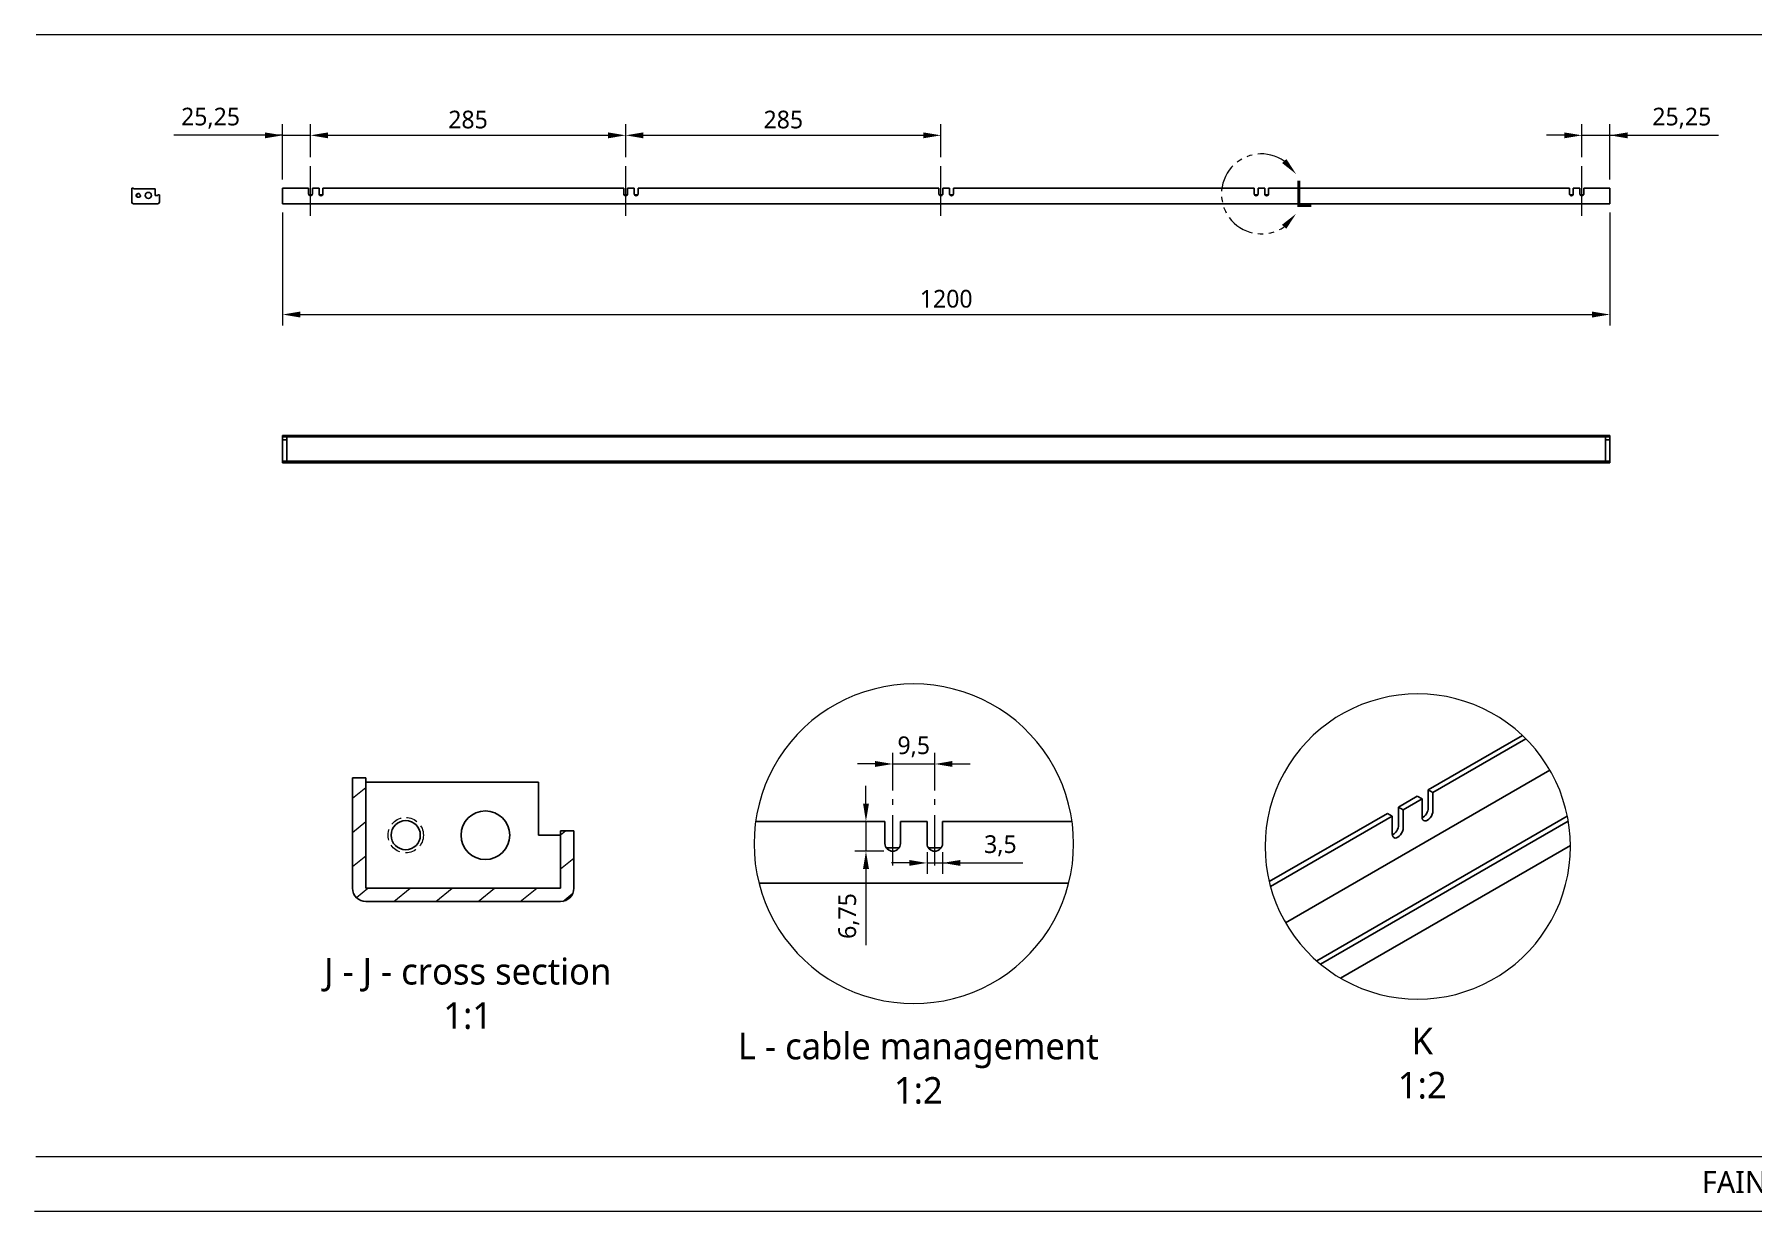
# Model space of a CAD drawing. Header units: inches. Extents: x 6 to 1987, y -21 to 287.
# Drawn here: x 1152 to 1346.2, y 10 to 143 of the extents above; entities that cross this region are included whole.
import ezdxf

# ---------------------------------------------------------------- set-up
doc = ezdxf.new("R2010")
doc.units = ezdxf.units.IN
doc.header["$LTSCALE"] = 12.7
doc.header["$MEASUREMENT"] = 0
doc.header["$PDMODE"] = 33
doc.header["$PDSIZE"] = 1
for name, pattern in [('CENTER', [0.72, 0.45, -0.09, 0.09, -0.09]), ('HIDDEN', [0.15, 0.1, -0.05]), ('ONS_PHANTOM', [0.5, 0.25, -0.05, 0.05, -0.05, 0.05, -0.05])]:
    doc.linetypes.add(name, pattern=pattern)
for name, color, linetype, lineweight in [('ANNOTATION_TEXT', 7, 'Continuous', 25), ('BORDER_FRAME', 7, 'Continuous', 15), ('CENTERLINES', 251, 'CENTER', 13), ('DETAIL_VIEW_BORDER', 7, 'Continuous', 15), ('DETAIL_VIEW_PARENT_BORDER', 7, 'ONS_PHANTOM', 15), ('SKETCHED_GEOMETRY', 251, 'Continuous', 13), ('SURFACE_THREAD_SYMBOLS_ON_AXIS', 7, 'HIDDEN', 15), ('VIEW_HATCHES', 7, 'Continuous', 13), ('Visible', 7, 'Continuous', 25)]:
    doc.layers.add(name, color=color, linetype=linetype, lineweight=lineweight)
doc.styles.add('Onshape-Standard', font='NotoSans-Regular.ttf')
doc.styles.add('Onshape-Standard-Dimension', font='OpenSans-Regular.ttf')
doc.styles.add('Onshape-Standard-NoteStyle', font='Open Sans', dxfattribs={"height": 2.5})
doc.styles.add('Onshape-Standard-View-Label', font='Open Sans', dxfattribs={"height": 3})
doc.dimstyles.new('Onshape-ISO-25$0', dxfattribs={"dimtxt": 2, "dimasz": 2, "dimexe": 1.25, "dimexo": 1, "dimgap": 0.75, "dimtad": 1, "dimtxsty": 'Onshape-Standard-Dimension', "dimcen": 2.5, "dimclrd": 251, "dimclre": 251, "dimclrt": 251, "dimadec": 1, "dimazin": 0, "dimtfac": 1, "dimtmove": 0, "dimatfit": 3, "dimfxl": 1, "dimlwd": 13, "dimlwe": 13, "dimarcsym": 0})

# ---------------------------------------------------------------- blocks, each defined once
blk = doc.blocks.new('*D42')
at = {"layer": 'ANNOTATION_TEXT', "color": 251, "lineweight": 13}
for p, q in [((1252.88, 50.61), (1252.88, 48.16)), ((1254.63, 50.61), (1254.63, 48.16)), ((1250.88, 49.41), (1248.88, 49.41)), ((1252.88, 49.41), (1254.63, 49.41)), ((1254.63, 49.41), (1263.72, 49.41)), ((1256.63, 49.41), (1258.63, 49.41))]:
    blk.add_line(p, q, dxfattribs=at)
at = {"layer": 'ANNOTATION_TEXT', "color": 251}
for points in [[(1250.88, 49.08), (1250.88, 49.74), (1252.88, 49.41)], [(1256.63, 49.74), (1256.63, 49.08), (1254.63, 49.41)]]:
    blk.add_solid(points, dxfattribs=at)
at = {"layer": 'Defpoints', "color": 0}
for p in [(1252.88, 51.61), (1254.63, 51.61), (1254.63, 49.41)]:
    blk.add_point(p, dxfattribs=at)
at = {"layer": 'ANNOTATION_TEXT', "color": 251, "insert": (1261.17, 51.35), "char_height": 2, "attachment_point": 5, "style": 'Onshape-Standard-Dimension'}
blk.add_mtext('3,5', dxfattribs=at)
blk = doc.blocks.new('*D43')
at = {"layer": 'ANNOTATION_TEXT', "color": 251, "lineweight": 13}
for p, q in [((1247.01, 60.59), (1245.01, 60.59)), ((1249.01, 57.61), (1249.01, 61.84)), ((1249.01, 60.59), (1253.76, 60.59)), ((1253.76, 57.61), (1253.76, 61.84)), ((1255.76, 60.59), (1257.76, 60.59))]:
    blk.add_line(p, q, dxfattribs=at)
at = {"layer": 'ANNOTATION_TEXT', "color": 251}
for points in [[(1247.01, 60.26), (1247.01, 60.93), (1249.01, 60.59)], [(1255.76, 60.93), (1255.76, 60.26), (1253.76, 60.59)]]:
    blk.add_solid(points, dxfattribs=at)
at = {"layer": 'Defpoints', "color": 0}
for p in [(1253.76, 60.59), (1249.01, 56.61), (1253.76, 56.61)]:
    blk.add_point(p, dxfattribs=at)
at = {"layer": 'ANNOTATION_TEXT', "color": 251, "insert": (1251.38, 62.53), "char_height": 2, "attachment_point": 5, "style": 'Onshape-Standard-Dimension'}
blk.add_mtext('9,5', dxfattribs=at)
blk = doc.blocks.new('*D44')
at = {"layer": 'ANNOTATION_TEXT', "color": 251, "lineweight": 13}
for p, q in [((1245.98, 56.11), (1245.98, 58.11)), ((1247.13, 54.11), (1244.73, 54.11)), ((1245.98, 54.11), (1245.98, 50.73)), ((1248.01, 50.73), (1244.73, 50.73)), ((1245.98, 48.73), (1245.98, 40.1))]:
    blk.add_line(p, q, dxfattribs=at)
at = {"layer": 'ANNOTATION_TEXT', "color": 251}
for points in [[(1245.65, 56.11), (1246.32, 56.11), (1245.98, 54.11)], [(1246.32, 48.73), (1245.65, 48.73), (1245.98, 50.73)]]:
    blk.add_solid(points, dxfattribs=at)
at = {"layer": 'Defpoints', "color": 0}
for p in [(1248.13, 54.11), (1245.98, 50.73), (1249.01, 50.73)]:
    blk.add_point(p, dxfattribs=at)
at = {"layer": 'ANNOTATION_TEXT', "color": 251, "insert": (1244.04, 43.41), "char_height": 2, "attachment_point": 5, "rotation": 90, "style": 'Onshape-Standard-Dimension'}
blk.add_mtext('6,75', dxfattribs=at)
blk = doc.blocks.new('*D45')
at = {"layer": 'ANNOTATION_TEXT', "color": 251, "lineweight": 13}
for p, q in [((1180.05, 126.66), (1180.05, 132.89)), ((1183.2, 129.16), (1183.2, 132.89)), ((1180.05, 131.64), (1167.78, 131.64)), ((1178.05, 131.64), (1176.05, 131.64)), ((1180.05, 131.64), (1183.2, 131.64)), ((1185.2, 131.64), (1187.2, 131.64))]:
    blk.add_line(p, q, dxfattribs=at)
at = {"layer": 'ANNOTATION_TEXT', "color": 251}
for points in [[(1178.05, 131.3), (1178.05, 131.97), (1180.05, 131.64)], [(1185.2, 131.97), (1185.2, 131.3), (1183.2, 131.64)]]:
    blk.add_solid(points, dxfattribs=at)
at = {"layer": 'Defpoints', "color": 0}
for p in [(1183.2, 131.64), (1183.2, 128.16), (1180.05, 125.66)]:
    blk.add_point(p, dxfattribs=at)
at = {"layer": 'ANNOTATION_TEXT', "color": 251, "insert": (1171.91, 133.58), "char_height": 2, "attachment_point": 5, "style": 'Onshape-Standard-Dimension'}
blk.add_mtext('25,25', dxfattribs=at)
blk = doc.blocks.new('*D46')
at = {"layer": 'ANNOTATION_TEXT', "color": 251, "lineweight": 13}
for p, q in [((1183.2, 129.16), (1183.2, 132.89)), ((1218.83, 129.16), (1218.83, 132.89)), ((1185.2, 131.64), (1216.83, 131.64))]:
    blk.add_line(p, q, dxfattribs=at)
at = {"layer": 'ANNOTATION_TEXT', "color": 251}
for points in [[(1185.2, 131.97), (1185.2, 131.3), (1183.2, 131.64)], [(1216.83, 131.3), (1216.83, 131.97), (1218.83, 131.64)]]:
    blk.add_solid(points, dxfattribs=at)
at = {"layer": 'Defpoints', "color": 0}
for p in [(1218.83, 131.64), (1183.2, 128.16), (1218.83, 128.16)]:
    blk.add_point(p, dxfattribs=at)
at = {"layer": 'ANNOTATION_TEXT', "color": 251, "insert": (1201.01, 133.41), "char_height": 2, "attachment_point": 5, "style": 'Onshape-Standard-Dimension'}
blk.add_mtext('285', dxfattribs=at)
blk = doc.blocks.new('*D47')
at = {"layer": 'ANNOTATION_TEXT', "color": 251, "lineweight": 13}
for p, q in [((1218.83, 129.16), (1218.83, 132.89)), ((1254.45, 129.16), (1254.45, 132.89)), ((1220.83, 131.64), (1252.45, 131.64))]:
    blk.add_line(p, q, dxfattribs=at)
at = {"layer": 'ANNOTATION_TEXT', "color": 251}
for points in [[(1220.83, 131.97), (1220.83, 131.3), (1218.83, 131.64)], [(1252.45, 131.3), (1252.45, 131.97), (1254.45, 131.64)]]:
    blk.add_solid(points, dxfattribs=at)
at = {"layer": 'Defpoints', "color": 0}
for p in [(1254.45, 131.64), (1218.83, 128.16), (1254.45, 128.16)]:
    blk.add_point(p, dxfattribs=at)
at = {"layer": 'ANNOTATION_TEXT', "color": 251, "insert": (1236.64, 133.41), "char_height": 2, "attachment_point": 5, "style": 'Onshape-Standard-Dimension'}
blk.add_mtext('285', dxfattribs=at)
blk = doc.blocks.new('*D48')
at = {"layer": 'ANNOTATION_TEXT', "color": 251, "lineweight": 13}
for p, q in [((1326.89, 129.16), (1326.89, 132.89)), ((1330.05, 126.66), (1330.05, 132.89)), ((1324.89, 131.64), (1322.89, 131.64)), ((1326.89, 131.64), (1330.05, 131.64)), ((1330.05, 131.64), (1342.31, 131.64)), ((1332.05, 131.64), (1334.05, 131.64))]:
    blk.add_line(p, q, dxfattribs=at)
at = {"layer": 'ANNOTATION_TEXT', "color": 251}
for points in [[(1324.89, 131.3), (1324.89, 131.97), (1326.89, 131.64)], [(1332.05, 131.97), (1332.05, 131.3), (1330.05, 131.64)]]:
    blk.add_solid(points, dxfattribs=at)
at = {"layer": 'Defpoints', "color": 0}
for p in [(1330.05, 131.64), (1326.89, 128.16), (1330.05, 125.66)]:
    blk.add_point(p, dxfattribs=at)
at = {"layer": 'ANNOTATION_TEXT', "color": 251, "insert": (1338.18, 133.58), "char_height": 2, "attachment_point": 5, "style": 'Onshape-Standard-Dimension'}
blk.add_mtext('25,25', dxfattribs=at)
blk = doc.blocks.new('*D49')
at = {"layer": 'ANNOTATION_TEXT', "color": 251, "lineweight": 13}
for p, q in [((1180.05, 122.91), (1180.05, 110.14)), ((1330.05, 122.91), (1330.05, 110.14)), ((1182.05, 111.39), (1328.05, 111.39))]:
    blk.add_line(p, q, dxfattribs=at)
at = {"layer": 'ANNOTATION_TEXT', "color": 251}
for points in [[(1182.05, 111.72), (1182.05, 111.05), (1180.05, 111.39)], [(1328.05, 111.05), (1328.05, 111.72), (1330.05, 111.39)]]:
    blk.add_solid(points, dxfattribs=at)
at = {"layer": 'Defpoints', "color": 0}
for p in [(1180.05, 123.91), (1330.05, 123.91), (1330.05, 111.39)]:
    blk.add_point(p, dxfattribs=at)
at = {"layer": 'ANNOTATION_TEXT', "color": 251, "insert": (1255.05, 113.16), "char_height": 2, "attachment_point": 5, "style": 'Onshape-Standard-Dimension'}
blk.add_mtext('1200', dxfattribs=at)

msp = doc.modelspace()

# ---------------------------------------------------------------- hatches: boundary and pattern name
at = {"layer": 'VIEW_HATCHES'}
h = msp.add_hatch(dxfattribs=at)
h.set_pattern_fill('LINE', color=256, scale=24, angle=39, style=0)
h.set_pattern_definition([(39, (1600.4662, -45.4564), (-1.887961, 2.331438), [])])
edge = h.paths.add_edge_path()
edge.add_line((1187.96621, 46.54356), (1187.96621, 59.04356))
edge.add_arc((1189.46621, 46.54356), 1.5, 180, 270, ccw=False)
edge.add_line((1211.46621, 45.04356), (1189.46621, 45.04356))
edge.add_arc((1211.46621, 46.54356), 1.5, 270, 360, ccw=False)
edge.add_line((1212.96621, 53.04356), (1212.96621, 46.54356))
edge.add_line((1212.96621, 53.04356), (1211.46621, 53.04356))
edge.add_line((1211.46621, 53.04356), (1211.46621, 46.54356))
edge.add_line((1211.46621, 46.54356), (1189.46621, 46.54356))
edge.add_line((1189.46621, 46.54356), (1189.46621, 59.04356))
edge.add_line((1187.96621, 59.04356), (1189.46621, 59.04356))

# ---------------------------------------------------------------- linework, layer by layer
at = {"layer": 'BORDER_FRAME'}
msp.add_line((1552, 10), (1152, 10), dxfattribs=at)
at = {"layer": 'CENTERLINES'}
for p, q in [((1183.20242, 122.53192), (1183.20242, 128.15692)), ((1218.82742, 122.53192), (1218.82742, 128.15692)), ((1254.45242, 122.53192), (1254.45242, 128.15692)), ((1326.88992, 122.53192), (1326.88992, 128.15692)), ((1249.00557, 49.10805), (1249.00557, 56.60805)), ((1253.75557, 49.10805), (1253.75557, 56.60805))]:
    msp.add_line(p, q, dxfattribs=at)
at = {"layer": 'DETAIL_VIEW_BORDER', "flags": 128}
for points in [[(1269.44783, 51.57278), (1269.4122, 52.70671), (1269.30543, 53.83616), (1269.12796, 54.95668), (1268.88048, 56.06385), (1268.56397, 57.15329), (1268.17967, 58.22071), (1267.72911, 59.26189), (1267.21407, 60.27272), (1266.63657, 61.24922), (1265.99889, 62.18754), (1265.30355, 63.08396), (1264.5533, 63.93495), (1263.7511, 64.73715), (1262.90011, 65.4874), (1262.00369, 66.18274), (1261.06538, 66.82041), (1260.08887, 67.39792), (1259.07804, 67.91296), (1258.03686, 68.36352), (1256.96944, 68.74782), (1255.88, 69.06433), (1254.77283, 69.31181), (1253.65231, 69.48928), (1252.52286, 69.59605), (1251.38893, 69.63168), (1250.255, 69.59605), (1249.12555, 69.48928), (1248.00503, 69.31181), (1246.89787, 69.06433), (1245.80843, 68.74782), (1244.74101, 68.36352), (1243.69983, 67.91296), (1242.68899, 67.39792), (1241.71249, 66.82041), (1240.77418, 66.18274), (1239.87776, 65.4874), (1239.02676, 64.73715), (1238.22456, 63.93495), (1237.47431, 63.08396), (1236.77898, 62.18754), (1236.1413, 61.24922), (1235.5638, 60.27272), (1235.04875, 59.26189), (1234.59819, 58.22071), (1234.2139, 57.15329), (1233.89739, 56.06385), (1233.64991, 54.95668), (1233.47243, 53.83616), (1233.36567, 52.70671), (1233.33003, 51.57278), (1233.36567, 50.43885), (1233.47243, 49.3094), (1233.64991, 48.18888), (1233.89739, 47.08172), (1234.2139, 45.99227), (1234.59819, 44.92486), (1235.04875, 43.88368), (1235.5638, 42.87284), (1236.1413, 41.89634), (1236.77898, 40.95803), (1237.47431, 40.0616), (1238.22456, 39.21061), (1239.02676, 38.40841), (1239.87776, 37.65816), (1240.77418, 36.96282), (1241.71249, 36.32515), (1242.68899, 35.74765), (1243.69983, 35.2326), (1244.74101, 34.78204), (1245.80843, 34.39775), (1246.89787, 34.08123), (1248.00503, 33.83375), (1249.12555, 33.65628), (1250.255, 33.54952), (1251.38893, 33.51388), (1252.52286, 33.54952), (1253.65231, 33.65628), (1254.77283, 33.83375), (1255.88, 34.08123), (1256.96944, 34.39775), (1258.03686, 34.78204), (1259.07804, 35.2326), (1260.08887, 35.74765), (1261.06538, 36.32515), (1262.00369, 36.96282), (1262.90011, 37.65816), (1263.7511, 38.40841), (1264.5533, 39.21061), (1265.30355, 40.0616), (1265.99889, 40.95803), (1266.63657, 41.89634), (1267.21407, 42.87284), (1267.72911, 43.88368), (1268.17967, 44.92486), (1268.56397, 45.99227), (1268.88048, 47.08172), (1269.12796, 48.18888), (1269.30543, 49.3094), (1269.4122, 50.43885)], [(1325.58933, 51.26551), (1325.5553, 52.3486), (1325.45332, 53.42741), (1325.2838, 54.49769), (1325.04742, 55.55522), (1324.7451, 56.59581), (1324.37803, 57.61537), (1323.94768, 58.60987), (1323.45572, 59.57538), (1322.90411, 60.5081), (1322.29503, 61.40434), (1321.63087, 62.26057), (1320.91426, 63.07341), (1320.14802, 63.83965), (1319.33518, 64.55626), (1318.47896, 65.22042), (1317.58271, 65.8295), (1316.64999, 66.38111), (1315.68448, 66.87306), (1314.68998, 67.30342), (1313.67042, 67.67049), (1312.62983, 67.97281), (1311.5723, 68.20919), (1310.50202, 68.37871), (1309.42321, 68.48069), (1308.34012, 68.51472), (1307.25704, 68.48069), (1306.17823, 68.37871), (1305.10795, 68.20919), (1304.05042, 67.97281), (1303.00983, 67.67049), (1301.99027, 67.30342), (1300.99577, 66.87306), (1300.03025, 66.38111), (1299.09754, 65.8295), (1298.20129, 65.22042), (1297.34506, 64.55626), (1296.53223, 63.83965), (1295.76599, 63.07341), (1295.04938, 62.26057), (1294.38522, 61.40434), (1293.77614, 60.5081), (1293.22453, 59.57538), (1292.73257, 58.60987), (1292.30222, 57.61537), (1291.93515, 56.59581), (1291.63283, 55.55522), (1291.39645, 54.49769), (1291.22693, 53.42741), (1291.12495, 52.3486), (1291.09092, 51.26551), (1291.12495, 50.18243), (1291.22693, 49.10361), (1291.39645, 48.03333), (1291.63283, 46.97581), (1291.93515, 45.93521), (1292.30222, 44.91566), (1292.73257, 43.92116), (1293.22453, 42.95564), (1293.77614, 42.02292), (1294.38522, 41.12668), (1295.04938, 40.27045), (1295.76599, 39.45762), (1296.53223, 38.69138), (1297.34506, 37.97477), (1298.20129, 37.31061), (1299.09754, 36.70152), (1300.03025, 36.14992), (1300.99577, 35.65796), (1301.99027, 35.2276), (1303.00983, 34.86054), (1304.05042, 34.55822), (1305.10795, 34.32183), (1306.17823, 34.15232), (1307.25704, 34.05034), (1308.34012, 34.0163), (1309.42321, 34.05034), (1310.50202, 34.15232), (1311.5723, 34.32183), (1312.62983, 34.55822), (1313.67042, 34.86054), (1314.68998, 35.2276), (1315.68448, 35.65796), (1316.64999, 36.14992), (1317.58271, 36.70152), (1318.47896, 37.31061), (1319.33518, 37.97477), (1320.14802, 38.69138), (1320.91426, 39.45762), (1321.63087, 40.27045), (1322.29503, 41.12668), (1322.90411, 42.02292), (1323.45572, 42.95564), (1323.94768, 43.92116), (1324.37803, 44.91566), (1324.7451, 45.93521), (1325.04742, 46.97581), (1325.2838, 48.03333), (1325.45332, 49.10361), (1325.5553, 50.18243)]]:
    msp.add_lwpolyline(points, close=True, dxfattribs=at)
at = {"layer": 'DETAIL_VIEW_PARENT_BORDER', "color": 251, "lineweight": 13}
msp.add_arc((1290.67326, 125.0231), 4.51473, 55.049794, 304.7709589, dxfattribs=at)
for points in [[(1294.59614, 127.25777), (1293.4949, 128.96024), (1293.00228, 128.51106)], [(1294.58913, 122.77617), (1292.99135, 121.52787), (1293.48257, 121.07715)]]:
    msp.add_solid(points, dxfattribs=at)
at = {"layer": 'SKETCHED_GEOMETRY'}
for p, q in [((1152.18852, 143.0495), (1552.01852, 143.0495)), ((1552, 16.17802), (1152.16999, 16.17802))]:
    msp.add_line(p, q, dxfattribs=at)
at = {"layer": 'SURFACE_THREAD_SYMBOLS_ON_AXIS'}
for centre, radius in [((1163.75837, 124.84442), 0.25), ((1193.96621, 52.54356), 2)]:
    msp.add_circle(centre, radius, dxfattribs=at)
at = {"layer": 'Visible'}
for p, q in [((1163.00837, 125.65692), (1163.00837, 124.09442)), ((1163.19587, 125.65692), (1163.00837, 125.65692)), ((1163.19587, 125.65692), (1163.19587, 125.59442)), ((1165.63337, 125.59442), (1163.19587, 125.59442)), ((1165.63337, 124.84442), (1165.63337, 125.59442)), ((1165.94587, 124.84442), (1165.63337, 124.84442)), ((1165.94587, 124.84442), (1165.94587, 124.90692)), ((1165.94587, 124.90692), (1166.13337, 124.90692)), ((1166.13337, 124.09442), (1166.13337, 124.90692)), ((1180.04617, 125.65692), (1180.04617, 124.09442)), ((1180.04617, 125.65692), (1182.98367, 125.65692)), ((1182.98367, 125.03192), (1182.98367, 125.65692)), ((1183.0229, 124.90692), (1183.38194, 124.90692)), ((1183.42117, 125.03192), (1183.42117, 125.65692)), ((1183.42117, 125.65692), (1184.17117, 125.65692)), ((1184.17117, 125.03192), (1184.17117, 125.65692)), ((1184.2104, 124.90692), (1184.56944, 124.90692)), ((1184.60867, 125.65692), (1218.60867, 125.65692)), ((1184.60867, 125.03192), (1184.60867, 125.65692)), ((1218.60867, 125.03192), (1218.60867, 125.65692)), ((1218.6479, 124.90692), (1219.00694, 124.90692)), ((1219.04617, 125.03192), (1219.04617, 125.65692)), ((1219.04617, 125.65692), (1219.79617, 125.65692)), ((1219.79617, 125.03192), (1219.79617, 125.65692)), ((1219.8354, 124.90692), (1220.19444, 124.90692)), ((1220.23367, 125.65692), (1254.23367, 125.65692)), ((1220.23367, 125.03192), (1220.23367, 125.65692)), ((1254.23367, 125.03192), (1254.23367, 125.65692)), ((1254.2729, 124.90692), (1254.63194, 124.90692)), ((1254.67117, 125.65692), (1255.42117, 125.65692)), ((1254.67117, 125.03192), (1254.67117, 125.65692)), ((1255.42117, 125.03192), (1255.42117, 125.65692)), ((1255.4604, 124.90692), (1255.81944, 124.90692)), ((1255.85867, 125.65692), (1289.85867, 125.65692)), ((1255.85867, 125.03192), (1255.85867, 125.65692)), ((1289.85867, 125.03192), (1289.85867, 125.65692)), ((1289.8979, 124.90692), (1290.25694, 124.90692)), ((1290.29617, 125.65692), (1291.04617, 125.65692)), ((1290.29617, 125.03192), (1290.29617, 125.65692)), ((1291.04617, 125.03192), (1291.04617, 125.65692)), ((1291.0854, 124.90692), (1291.44444, 124.90692)), ((1291.48367, 125.65692), (1325.48367, 125.65692)), ((1291.48367, 125.03192), (1291.48367, 125.65692)), ((1325.48367, 125.03192), (1325.48367, 125.65692)), ((1325.5229, 124.90692), (1325.88194, 124.90692)), ((1325.92117, 125.03192), (1325.92117, 125.65692)), ((1325.92117, 125.65692), (1326.67117, 125.65692)), ((1326.67117, 125.03192), (1326.67117, 125.65692)), ((1326.7104, 124.90692), (1327.06944, 124.90692)), ((1327.10867, 125.65692), (1330.04617, 125.65692)), ((1327.10867, 125.03192), (1327.10867, 125.65692)), ((1330.04617, 125.65692), (1330.04617, 124.09442)), ((1163.19587, 123.90692), (1165.94587, 123.90692)), ((1180.04617, 124.09442), (1180.04617, 123.90692)), ((1180.04617, 123.90692), (1330.04617, 123.90692)), ((1330.04617, 124.09442), (1330.04617, 123.90692)), ((1180.04617, 97.54634), (1180.04617, 97.73384)), ((1180.04617, 97.73384), (1330.04617, 97.73384)), ((1180.04617, 97.54634), (1330.04617, 97.54634)), ((1180.04617, 97.54634), (1180.04617, 97.23384)), ((1180.04617, 97.23384), (1180.04617, 94.79634)), ((1180.04617, 97.23384), (1180.54617, 97.23384)), ((1180.54617, 97.54634), (1180.54617, 97.23384)), ((1180.54617, 97.23384), (1180.54617, 94.79634)), ((1329.54617, 97.54634), (1329.54617, 97.23384)), ((1329.54617, 97.23384), (1329.54617, 94.79634)), ((1329.54617, 97.23384), (1330.04617, 97.23384)), ((1330.04617, 97.54634), (1330.04617, 97.73384)), ((1330.04617, 97.54634), (1330.04617, 97.23384)), ((1330.04617, 97.23384), (1330.04617, 94.79634)), ((1180.04617, 94.79634), (1180.04617, 94.60884)), ((1180.04617, 94.79634), (1182.98367, 94.79634)), ((1180.04617, 94.60884), (1182.98367, 94.60884)), ((1182.98367, 94.79634), (1182.98367, 94.60884)), ((1182.98367, 94.79634), (1183.42117, 94.79634)), ((1183.42117, 94.60884), (1182.98367, 94.60884)), ((1183.42117, 94.79634), (1183.42117, 94.60884)), ((1183.42117, 94.79634), (1184.17117, 94.79634)), ((1183.42117, 94.60884), (1184.17117, 94.60884)), ((1184.17117, 94.79634), (1184.17117, 94.60884)), ((1184.17117, 94.79634), (1184.60867, 94.79634)), ((1184.60867, 94.60884), (1184.17117, 94.60884)), ((1184.60867, 94.79634), (1184.60867, 94.60884)), ((1184.60867, 94.79634), (1218.60867, 94.79634)), ((1184.60867, 94.60884), (1218.60867, 94.60884)), ((1218.60867, 94.79634), (1218.60867, 94.60884)), ((1218.60867, 94.79634), (1219.04617, 94.79634)), ((1219.04617, 94.60884), (1218.60867, 94.60884)), ((1219.04617, 94.79634), (1219.79617, 94.79634)), ((1219.04617, 94.79634), (1219.04617, 94.60884)), ((1219.04617, 94.60884), (1219.79617, 94.60884)), ((1219.79617, 94.79634), (1219.79617, 94.60884)), ((1219.79617, 94.79634), (1220.23367, 94.79634)), ((1220.23367, 94.60884), (1219.79617, 94.60884)), ((1220.23367, 94.79634), (1254.23367, 94.79634)), ((1220.23367, 94.79634), (1220.23367, 94.60884)), ((1220.23367, 94.60884), (1254.23367, 94.60884)), ((1254.23367, 94.79634), (1254.23367, 94.60884)), ((1254.23367, 94.79634), (1254.67117, 94.79634)), ((1254.67117, 94.60884), (1254.23367, 94.60884)), ((1254.67117, 94.79634), (1254.67117, 94.60884)), ((1254.67117, 94.79634), (1255.42117, 94.79634)), ((1254.67117, 94.60884), (1255.42117, 94.60884)), ((1255.42117, 94.79634), (1255.42117, 94.60884)), ((1255.42117, 94.79634), (1255.85867, 94.79634)), ((1255.85867, 94.60884), (1255.42117, 94.60884)), ((1255.85867, 94.79634), (1255.85867, 94.60884)), ((1255.85867, 94.79634), (1289.85867, 94.79634)), ((1255.85867, 94.60884), (1289.85867, 94.60884)), ((1289.85867, 94.79634), (1289.85867, 94.60884)), ((1289.85867, 94.79634), (1290.29617, 94.79634)), ((1290.29617, 94.60884), (1289.85867, 94.60884)), ((1290.29617, 94.79634), (1291.04617, 94.79634)), ((1290.29617, 94.79634), (1290.29617, 94.60884)), ((1290.29617, 94.60884), (1291.04617, 94.60884)), ((1291.04617, 94.79634), (1291.04617, 94.60884)), ((1291.04617, 94.79634), (1291.48367, 94.79634)), ((1291.48367, 94.60884), (1291.04617, 94.60884)), ((1291.48367, 94.79634), (1325.48367, 94.79634)), ((1291.48367, 94.79634), (1291.48367, 94.60884)), ((1291.48367, 94.60884), (1325.48367, 94.60884)), ((1325.48367, 94.79634), (1325.48367, 94.60884)), ((1325.48367, 94.79634), (1325.92117, 94.79634)), ((1325.92117, 94.60884), (1325.48367, 94.60884)), ((1325.92117, 94.79634), (1326.67117, 94.79634)), ((1325.92117, 94.79634), (1325.92117, 94.60884)), ((1325.92117, 94.60884), (1326.67117, 94.60884)), ((1326.67117, 94.79634), (1326.67117, 94.60884)), ((1326.67117, 94.79634), (1327.10867, 94.79634)), ((1327.10867, 94.60884), (1326.67117, 94.60884)), ((1327.10867, 94.79634), (1327.10867, 94.60884)), ((1327.10867, 94.79634), (1330.04617, 94.79634)), ((1327.10867, 94.60884), (1330.04617, 94.60884)), ((1330.04617, 94.79634), (1330.04617, 94.60884)), ((1187.96621, 46.54356), (1187.96621, 59.04356)), ((1187.96621, 59.04356), (1189.46621, 59.04356)), ((1189.46621, 46.54356), (1189.46621, 59.04356)), ((1208.96621, 58.54356), (1189.46621, 58.54356)), ((1208.96621, 52.54356), (1208.96621, 58.54356)), ((1211.46621, 52.54356), (1208.96621, 52.54356)), ((1211.46621, 53.04356), (1211.46621, 46.54356)), ((1212.96621, 53.04356), (1211.46621, 53.04356)), ((1212.96621, 53.04356), (1212.96621, 46.54356)), ((1211.46621, 46.54356), (1189.46621, 46.54356)), ((1211.46621, 45.04356), (1189.46621, 45.04356))]:
    msp.add_line(p, q, dxfattribs=at)
at = {"layer": 'Visible', "color": 7}
for p, q in [((1320.17425, 63.81342), (1309.52772, 57.66665)), ((1320.56247, 63.42519), (1310.05805, 57.36046)), ((1323.27183, 59.88634), (1293.40842, 42.64469)), ((1308.29028, 56.95221), (1306.16896, 55.72747)), ((1308.82061, 56.64602), (1306.69929, 55.42128)), ((1308.82061, 56.64602), (1308.29028, 56.95221)), ((1308.82061, 56.64602), (1308.82061, 54.60478)), ((1309.52772, 55.6254), (1309.52772, 57.66665)), ((1310.05805, 57.36046), (1309.52772, 57.66665)), ((1310.05805, 57.36046), (1310.05805, 55.31922)), ((1304.93152, 55.01303), (1291.56171, 47.29397)), ((1305.46185, 54.70685), (1291.69581, 46.75902)), ((1325.23977, 54.69468), (1296.92361, 38.34633)), ((1305.46185, 54.70685), (1304.93152, 55.01303)), ((1305.46185, 54.70685), (1305.46185, 52.6656)), ((1306.69929, 55.42128), (1306.16896, 55.72747)), ((1306.16896, 53.68622), (1306.16896, 55.72747)), ((1306.69929, 55.42128), (1306.69929, 53.38004)), ((1233.5155, 54.10805), (1248.13057, 54.10805)), ((1248.13057, 51.60805), (1248.13057, 54.10805)), ((1249.88057, 54.10805), (1252.88057, 54.10805)), ((1249.88057, 51.60805), (1249.88057, 54.10805)), ((1252.88057, 51.60805), (1252.88057, 54.10805)), ((1254.63057, 54.10805), (1269.26237, 54.10805)), ((1254.63057, 51.60805), (1254.63057, 54.10805)), ((1325.34039, 54.1404), (1297.34334, 37.97629)), ((1248.2875, 51.10805), (1249.72364, 51.10805)), ((1253.0375, 51.10805), (1254.47364, 51.10805)), ((1299.62777, 36.38794), (1325.5859, 51.37488)), ((1233.8915, 47.10805), (1268.88637, 47.10805))]:
    msp.add_line(p, q, dxfattribs=at)
at = {"layer": 'Visible'}
for centre, radius in [((1163.75837, 124.84442), 0.20625), ((1164.88337, 124.84442), 0.34375), ((1202.96621, 52.54356), 2.75), ((1193.96621, 52.54356), 1.65)]:
    msp.add_circle(centre, radius, dxfattribs=at)
for centre, radius, start, end in [((1183.20242, 125.03192), 0.21875, 180, 0), ((1184.38992, 125.03192), 0.21875, 180, 0), ((1218.82742, 125.03192), 0.21875, 180, 0), ((1220.01492, 125.03192), 0.21875, 180, 0), ((1254.45242, 125.03192), 0.21875, 180, 0), ((1255.63992, 125.03192), 0.21875, 180, 0), ((1290.07742, 125.03192), 0.21875, 180, 0), ((1291.26492, 125.03192), 0.21875, 180, 0), ((1325.70242, 125.03192), 0.21875, 180, 0), ((1326.88992, 125.03192), 0.21875, 180, 0), ((1163.19587, 124.09442), 0.1875, 180, 270), ((1165.94587, 124.09442), 0.1875, 270, 0), ((1189.46621, 46.54356), 1.5, 180, 270), ((1211.46621, 46.54356), 1.5, 270, 0)]:
    msp.add_arc(centre, radius, start, end, dxfattribs=at)
at = {"layer": 'Visible', "color": 7}
for centre in [(1249.00557, 51.60805), (1253.75557, 51.60805)]:
    msp.add_arc(centre, 0.875, 180, 0, dxfattribs=at)
for centre in [(1309.43933, 54.962), (1306.08057, 53.02282)]:
    msp.add_ellipse(centre, major_axis=(0.4375, 0.75777), ratio=0.577350269, start_param=2.35619449, end_param=5.497787144, dxfattribs=at)
at = {"layer": 'Visible', "color": 7, "extrusion": (0, 0, -1)}
for centre in [(1308.909, 55.26819), (1305.55024, 53.32901)]:
    msp.add_ellipse(centre, major_axis=(-0.4375, -0.75777), ratio=0.577350269, start_param=3.926990817, end_param=5.632047848, dxfattribs=at)

# ---------------------------------------------------------------- texts
at = {"layer": 'ANNOTATION_TEXT', "color": 7, "char_height": 3, "attachment_point": 2, "style": 'Onshape-Standard-View-Label'}
for s, insert in [(' J - J - cross section^J 1:1', (1200.46621, 38.66356)), (' L - cable management^J 1:2', (1251.38893, 30.20799)), (' K ^J 1:2', (1308.34012, 30.79138))]:
    msp.add_mtext(s, dxfattribs=dict(at, insert=insert))
at = {"layer": 'ANNOTATION_TEXT', "insert": (1328.28349, 14.59375), "char_height": 2.5, "width": 222.743421, "attachment_point": 1, "style": 'Onshape-Standard-NoteStyle'}
msp.add_mtext('{\\fOpen Sans|b0|i0|c0|p0;\\W7.18321;  }FAINO ESTANTE  -  version  1.0.0 - release  |  STRUCTURE  cross beams  -  sheet 3 of 4  |  first angle  -  scale 1:8  (A3)  -  units in mm', dxfattribs=at)
at = {"layer": 'SKETCHED_GEOMETRY', "color": 251, "insert": (1294.34704, 126.5231), "char_height": 3, "width": 2.1927793, "attachment_point": 1, "style": 'Onshape-Standard'}
msp.add_mtext('\\fNoto Sans|b0|i0|c0|p0;\\W1.0000000000;\\T1.0000000000;\\o\\lL', dxfattribs=at)

# ---------------------------------------------------------------- dimensions: what is measured, and where the dimension line sits
at = {"layer": 'ANNOTATION_TEXT'}
for base, p1, p2, override, picture, middle in [((1183.20242, 131.6354), (1180.04617, 125.65692, 1.65625), (1183.20242, 128.15692), {"dimlfac": 8, "dimpost": ''}, '*D45', (1171.91197, 131.6354)), ((1218.82742, 131.6354), (1183.20242, 128.15692), (1218.82742, 128.15692), {"dimlfac": 8, "dimpost": ''}, '*D46', (1201.01492, 131.6354)), ((1254.45242, 131.6354), (1218.82742, 128.15692), (1254.45242, 128.15692), {"dimlfac": 8, "dimpost": ''}, '*D47', (1236.63992, 131.6354)), ((1330.04617, 131.6354), (1326.88992, 128.15692), (1330.04617, 125.65692, 1.65625), {"dimlfac": 8, "dimpost": ''}, '*D48', (1338.18036, 131.6354)), ((1253.75557, 60.59237), (1249.00557, 56.60805), (1253.75557, 56.60805), {"dimlfac": 2, "dimpost": ''}, '*D43', (1251.38057, 60.59237)), ((1254.63057, 49.40871), (1252.88057, 51.60805, -193), (1254.63057, 51.60805, -193), {"dimlfac": 2, "dimpost": ''}, '*D42', (1261.17349, 49.40871))]:
    dim = msp.add_linear_dim(base=base, p1=p1, p2=p2, dimstyle='Onshape-ISO-25$0', override=override, dxfattribs=at)
    dim.commit()
    dim.dimension.update_dxf_attribs({"geometry": picture, "text_midpoint": middle, "dimtype": 160})
dim = msp.add_linear_dim(base=(1330.04617, 111.38685), p1=(1180.04617, 123.90692), p2=(1330.04617, 123.90692), angle=0, dimstyle='Onshape-ISO-25$0', override={"dimlfac": 8, "dimpost": ''}, dxfattribs=at)
dim.commit()
dim.dimension.update_dxf_attribs({"geometry": '*D49', "text_midpoint": (1255.04617, 111.38685), "dimtype": 161})
dim = msp.add_linear_dim(base=(1245.98433, 50.73305), p1=(1248.13057, 54.10805, -193), p2=(1249.00557, 50.73305, -193), angle=90, dimstyle='Onshape-ISO-25$0', override={"dimlfac": 2, "dimpost": ''}, dxfattribs=at)
dim.commit()
dim.dimension.update_dxf_attribs({"geometry": '*D44', "text_midpoint": (1244.04427, 43.41493)})

doc.saveas('drawing.dxf')
